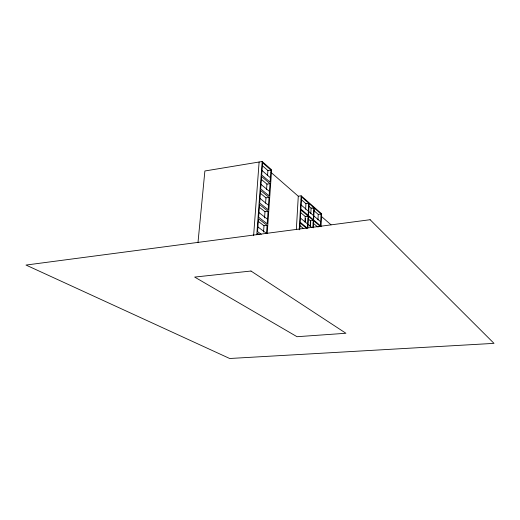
<?xml version="1.0" encoding="UTF-8"?>
<svg xmlns="http://www.w3.org/2000/svg" width="520" height="520" viewBox="0 0 520 520"><rect width="100%" height="100%" fill="white"/><g stroke="black" fill="none" stroke-linecap="round" stroke-linejoin="round"><path stroke-width="0.78" d="M308.698 206.076L311.09 208.162L313.918 207.772L313.3 219.681L308.51 215.599L309.153 203.593L321.035 214.019L320.463 225.771L313.625 219.953L314.243 208.058L312.825 208.254M321.035 226.733L321.659 213.817L301.164 195.8L298.285 196.216L271.043 172.425M317.967 219.869L318.24 214.396L313.69 210.425M310.128 226.434L310.421 220.831L308.016 218.797M310.798 213.707L311.09 208.162M310.499 225.908L310.707 221.904M312.897 227.591L313.261 220.461L308.471 216.385L307.041 216.58M313.222 227.858L313.586 220.733L320.424 226.544M305.344 221.611L305.519 218.381M308.094 216.073L307.444 228.208L300.19 222.235L300.885 209.944L308.094 216.073L305.233 216.45L300.404 212.381M308.783 203.268L308.139 215.28L300.931 209.144L301.62 196.983L308.783 203.268L305.936 203.665L301.139 199.485M307.853 227.825L308.471 216.385M304.922 222.105L305.233 216.45M305.63 209.268L305.936 203.665M296.355 229.372L298.285 196.216M299.228 229.814L301.164 195.8M299.806 228.995L300.144 223.041L306.793 228.508M261.267 234.319L257.569 231.595L258.512 218.79L267.072 225.329L266.507 233.369L257.913 226.941M268.047 211.283L267.176 223.769L258.628 217.204L259.552 204.549L268.047 211.283L264.986 211.705L259.506 207.389M269.016 197.392L268.158 209.736L259.668 202.982L260.585 190.463L269.016 197.392L265.974 197.834L260.526 193.394M269.978 183.644L269.126 195.858L260.702 188.916L261.606 176.534L269.978 183.644L266.949 184.113L261.541 179.55M270.927 170.053L270.082 182.136L261.716 175.006L262.613 162.76L270.927 170.053L267.911 170.541L262.548 165.861M267.221 233.409L271.635 169.826L262.171 161.506L204.88 170.983L197.99 242.515M263.549 232.037L263.991 225.732L258.466 221.54M264.543 217.939L264.986 211.705M265.59 203.229L265.974 197.834M266.565 189.449L266.949 184.113M267.566 175.364L267.911 170.541M253.611 235.703L259.116 162.006M256.789 234.728L262.171 161.506M257.342 234.696L257.452 233.194L259.305 234.553M318.24 214.396L321.035 214.019M263.991 225.732L267.072 225.329M310.421 220.831L313.261 220.461M319.02 226.727L317.616 226.902L313.04 223.035M258.967 212.602L267.495 219.232M260 198.432L268.469 205.25M299.663 225.4L303.31 228.378M261.027 184.411L269.432 191.419M300.43 218.042L307.664 224.061M308.042 224.374L311.649 227.377M301.164 204.997L308.36 211.178M308.731 211.504L313.514 215.618M313.839 215.897L320.658 221.761M262.048 170.553L270.387 177.743M321.302 216.32L331.045 224.822M370.103 219.713L26 265.057L229.684 358.495L494 343.363L370.103 219.713M250.972 271.031L194.662 277.075L297.017 336.707L345.924 333.268L250.972 271.031"/></g></svg>
